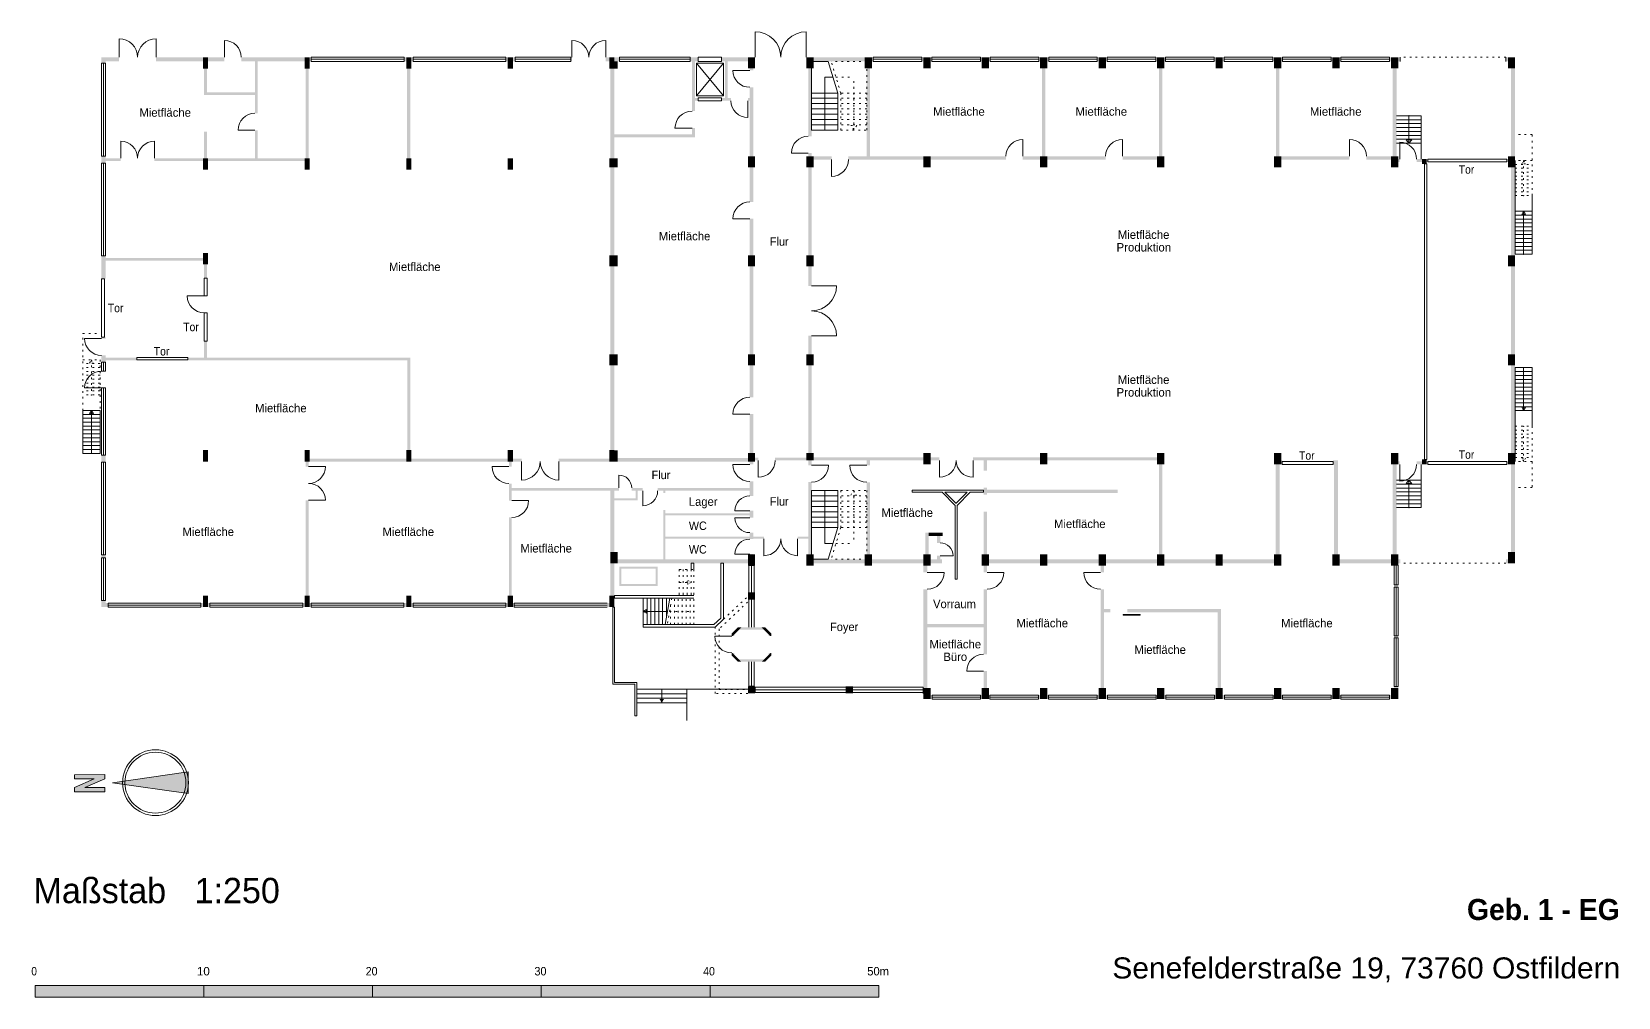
# Model space of a CAD drawing. Header units: inches. Extents: x 5602 to 99611, y 3430 to 60675.
import ezdxf

# ---------------------------------------------------------------- set-up
doc = ezdxf.new("R2010")
doc.units = ezdxf.units.IN
doc.header["$LTSCALE"] = 250
doc.header["$MEASUREMENT"] = 0
for name, pattern in [('Punktlinie', [1.4, 0.4, -1]), ('Standardmuster', [0]), ('Volllinie', [0])]:
    doc.linetypes.add(name, pattern=pattern)
doc.layers.add('Grundebene', color=7, linetype='Continuous')
doc.layers.add('Schriftfeld', color=7, linetype='Continuous')
doc.styles.add('ARIAL', font='arial.ttf', dxfattribs={"height": 0.2})
doc.styles.add('ARIAL-FETT', font='arialbd.ttf', dxfattribs={"height": 0.2})

# ---------------------------------------------------------------- blocks, each defined once
blk = doc.blocks.new('door-73D')
at = {"layer": 'Grundebene', "color": 18, "linetype": 'Standardmuster', "lineweight": 13, "true_color": 0x000000}
blk.add_line((40391, 33626), (40391, 34386), dxfattribs=at)
blk.add_arc((40391, 33626), 760, 0, 90, dxfattribs=at)
blk = doc.blocks.new('door-749')
at = {"layer": 'Grundebene', "color": 18, "linetype": 'Standardmuster', "lineweight": 13, "true_color": 0x000000}
for p, q in [((59382, 35257), (59382, 34257)), ((61382, 35257), (61382, 34257))]:
    blk.add_line(p, q, dxfattribs=at)
for centre, start, end in [((59382, 35257), 270, 0), ((61382, 35257), 180, 270)]:
    blk.add_arc(centre, 1000, start, end, dxfattribs=at)
blk = doc.blocks.new('door-75B')
at = {"layer": 'Grundebene', "color": 18, "linetype": 'Standardmuster', "lineweight": 13, "true_color": 0x000000}
blk.add_line((59438, 29607), (60198, 29607), dxfattribs=at)
blk.add_arc((59438, 29607), 760, 0, 90, dxfattribs=at)
blk = doc.blocks.new('door-76A')
at = {"layer": 'Grundebene', "color": 18, "linetype": 'Standardmuster', "lineweight": 13, "true_color": 0x000000}
blk.add_line((55079, 34970), (54069, 34970), dxfattribs=at)
blk.add_arc((55079, 34970), 1010, 180, 270, dxfattribs=at)
blk = doc.blocks.new('door-77A')
at = {"layer": 'Grundebene', "color": 18, "linetype": 'Standardmuster', "lineweight": 13, "true_color": 0x000000}
blk.add_line((44728, 54959), (43718, 54959), dxfattribs=at)
blk.add_arc((44728, 54959), 1010, 90, 180, dxfattribs=at)

msp = doc.modelspace()

# ---------------------------------------------------------------- hatches: boundary and pattern name
at = {"layer": 'Grundebene', "true_color": 0x000000, "transparency": 33554687}
h = msp.add_hatch(color=18, dxfattribs=at)
h.paths.add_polyline_path([(39892, 58919), (39892, 35193), (40132, 35193), (40132, 59159), (39612, 59159), (39612, 58919)], flags=0)
h.paths.add_polyline_path([(40132, 33626), (39892, 33626), (39892, 26799), (39695, 26799), (39695, 26559), (40132, 26559)], flags=0)
h.paths.add_polyline_path([(34195, 26559), (34195, 26799), (33701, 26799), (33701, 26559)], flags=0)
h.paths.add_polyline_path([(28201, 26559), (28201, 26799), (27654, 26799), (27654, 26559)], flags=0)
h.paths.add_polyline_path([(22154, 26559), (22154, 26799), (21658, 26799), (21658, 26559)], flags=0)
h.paths.add_polyline_path([(16158, 26559), (16158, 26799), (15626, 26799), (15626, 26559)], flags=0)
h.paths.add_polyline_path([(9974, 26799), (9974, 26945), (9734, 26945), (9734, 26559), (10126, 26559), (10126, 26799)], flags=0)
h.paths.add_polyline_path([(9734, 29478), (9974, 29478), (9974, 29657), (9734, 29657)], flags=0)
h.paths.add_polyline_path([(9734, 35157), (9974, 35157), (9974, 35575), (9734, 35575)], flags=0)
h.paths.add_polyline_path([(9734, 41075), (9974, 41075), (9974, 41483), (9734, 41483)], flags=0)
h.paths.add_polyline_path([(9734, 42483), (9974, 42483), (9974, 42564), (9734, 42564)], flags=0)
h.paths.add_polyline_path([(9734, 46026), (9974, 46026), (9974, 47384), (9734, 47384)], flags=0)
h.paths.add_polyline_path([(9734, 52884), (9974, 52884), (9974, 53302), (9734, 53302)], flags=0)
h.paths.add_polyline_path([(9734, 58802), (9974, 58802), (9974, 58919), (10774, 58919), (10774, 59159), (9734, 59159)], flags=0)
h.paths.add_polyline_path([(12974, 59159), (12974, 58919), (17019, 58919), (17019, 59159)], flags=0)
h.paths.add_polyline_path([(18019, 59159), (18019, 58919), (22166, 58919), (22166, 59159)], flags=0)
h.paths.add_polyline_path([(27666, 59159), (27666, 58919), (28202, 58919), (28202, 59159)], flags=0)
h.paths.add_polyline_path([(33702, 59159), (33702, 58919), (34243, 58919), (34243, 59159)], flags=0)
h.paths.add_polyline_path([(37543, 59159), (37543, 58919), (37612, 58919), (37612, 59159)], flags=0)
for points in [[(15753, 59159), (16054, 59159), (16054, 58484), (15753, 58484)], [(15988, 58484), (15988, 56920), (15818, 56920), (15818, 58484)], [(21773, 59159), (22073, 59159), (22073, 58484), (21773, 58484)], [(22008, 58484), (22008, 53178), (21838, 53178), (21838, 58484)], [(27792, 59159), (28093, 59159), (28093, 58484), (27792, 58484)], [(27843, 53178), (27843, 58484), (28043, 58484), (28043, 53178)], [(33812, 59159), (34112, 59159), (34112, 58484), (33812, 58484)], [(39831, 59159), (40132, 59159), (40132, 58484), (39831, 58484)], [(39892, 58919), (40323, 58919), (40323, 58484), (39892, 58484)], [(46677, 56753), (46677, 58919), (46847, 58919), (46847, 56753)], [(48035, 59159), (48466, 59159), (48466, 58496), (48035, 58496)], [(51499, 59159), (51931, 59159), (51931, 58496), (51499, 58496)], [(54964, 59159), (55395, 59159), (55395, 58496), (54964, 58496)], [(55279, 58496), (55079, 58496), (55079, 53291), (55279, 53291)], [(58428, 59159), (58859, 59159), (58859, 58496), (58428, 58496)], [(61892, 59159), (62323, 59159), (62323, 58496), (61892, 58496)], [(65356, 59159), (65787, 59159), (65787, 58496), (65356, 58496)], [(65471, 53291), (65471, 58496), (65671, 58496), (65671, 53291)], [(68820, 59159), (69251, 59159), (69251, 58496), (68820, 58496)], [(72284, 59159), (72715, 59159), (72715, 58496), (72284, 58496)], [(72399, 53291), (72399, 58496), (72599, 58496), (72599, 53291)], [(75748, 59159), (76179, 59159), (76179, 58496), (75748, 58496)], [(79212, 59159), (79643, 59159), (79643, 58496), (79212, 58496)], [(79328, 53291), (79328, 58496), (79528, 58496), (79528, 53291)], [(82676, 59159), (83107, 59159), (83107, 58496), (82676, 58496)], [(86140, 59159), (86571, 59159), (86571, 58496), (86140, 58496)], [(86236, 53291), (86236, 58496), (86476, 58496), (86476, 53291)], [(93068, 59159), (93499, 59159), (93499, 58496), (93068, 58496)], [(93499, 58496), (93499, 29821), (93259, 29821), (93259, 58496)], [(15988, 57090), (18828, 57090), (18828, 56920), (15988, 56920)], [(15988, 54742), (15988, 53178), (15818, 53178), (15818, 54742)], [(44728, 54418), (40132, 54418), (40132, 54588), (44728, 54588)], [(15753, 53178), (16054, 53178), (16054, 52503), (15753, 52503)], [(21773, 53178), (22073, 53178), (22073, 52503), (21773, 52503)], [(27792, 53178), (28093, 53178), (28093, 52503), (27792, 52503)], [(33812, 53178), (34112, 53178), (34112, 52503), (33812, 52503)], [(39831, 53178), (40132, 53178), (40132, 52629), (39831, 52629)], [(39892, 53178), (40323, 53178), (40323, 52629), (39892, 52629)], [(48035, 53291), (48466, 53291), (48466, 52629), (48035, 52629)], [(51499, 53291), (51931, 53291), (51931, 52629), (51499, 52629)], [(58428, 53291), (58859, 53291), (58859, 52629), (58428, 52629)], [(65356, 53291), (65787, 53291), (65787, 52629), (65356, 52629)], [(72284, 53291), (72715, 53291), (72715, 52629), (72284, 52629)], [(79212, 53291), (79643, 53291), (79643, 52629), (79212, 52629)], [(86140, 53291), (86571, 53291), (86571, 52629), (86140, 52629)], [(87978, 52837), (88264, 52837), (88264, 53124), (87978, 53124)], [(93068, 53291), (93499, 53291), (93499, 52629), (93068, 52629)], [(15903, 47098), (9974, 47098), (9974, 47268), (15903, 47268)], [(15753, 47561), (16054, 47561), (16054, 46886), (15753, 46886)], [(39831, 47424), (40132, 47424), (40132, 46761), (39831, 46761)], [(39892, 47424), (40323, 47424), (40323, 46761), (39892, 46761)], [(48035, 47424), (48466, 47424), (48466, 46761), (48035, 46761)], [(51499, 47424), (51931, 47424), (51931, 46761), (51499, 46761)], [(93068, 47424), (93499, 47424), (93499, 46761), (93068, 46761)], [(39831, 41556), (40132, 41556), (40132, 40894), (39831, 40894)], [(39892, 41556), (40323, 41556), (40323, 40894), (39892, 40894)], [(48035, 41556), (48466, 41556), (48466, 40894), (48035, 40894)], [(51499, 41556), (51931, 41556), (51931, 40894), (51499, 40894)], [(93068, 41556), (93499, 41556), (93499, 40894), (93068, 40894)], [(28028, 41358), (28028, 35868), (27858, 35868), (27858, 41358)], [(15753, 35868), (16054, 35868), (16054, 35193), (15753, 35193)], [(21773, 35868), (22073, 35868), (22073, 35193), (21773, 35193)], [(27792, 35868), (28093, 35868), (28093, 35193), (27792, 35193)], [(33812, 35868), (34112, 35868), (34112, 35193), (33812, 35193)], [(39831, 35868), (40132, 35868), (40132, 35193), (39831, 35193)], [(39892, 35855), (40323, 35855), (40323, 35193), (39892, 35193)], [(40323, 35393), (48035, 35393), (48035, 35193), (40323, 35193)], [(48035, 35689), (48466, 35689), (48466, 35193), (48035, 35193)], [(51499, 35689), (51931, 35689), (51931, 35257), (51499, 35257)], [(58428, 35689), (58859, 35689), (58859, 35026), (58428, 35026)], [(65356, 35689), (65787, 35689), (65787, 35026), (65356, 35026)], [(72284, 35689), (72715, 35689), (72715, 35026), (72284, 35026)], [(72399, 29692), (72399, 35026), (72599, 35026), (72599, 29692)], [(79212, 35689), (79643, 35689), (79643, 35026), (79212, 35026)], [(79308, 29692), (79308, 35026), (79548, 35026), (79548, 29692)], [(82772, 29692), (82772, 35026), (83012, 35026), (83012, 29692)], [(86140, 35689), (86571, 35689), (86571, 35026), (86140, 35026)], [(86236, 29692), (86236, 35026), (86476, 35026), (86476, 29692)], [(87978, 35314), (88264, 35314), (88264, 35026), (87978, 35026)], [(93068, 35689), (93499, 35689), (93499, 35026), (93068, 35026)], [(34047, 33626), (39892, 33626), (39892, 33456), (34047, 33456)], [(40132, 33018), (41391, 33018), (41391, 33456), (41511, 33456), (41511, 32898), (40132, 32898)], [(69948, 33330), (62107, 33330), (62107, 33530), (69948, 33530)], [(43147, 32125), (48151, 32125), (48151, 32005), (43147, 32005)], [(58543, 29692), (58543, 30972), (58743, 30972), (58743, 29692)], [(59570, 30772), (58743, 30772), (58743, 30972), (59570, 30972)], [(39892, 29821), (40323, 29821), (40323, 29159), (39892, 29159)], [(48035, 29159), (40323, 29159), (40323, 29399), (48035, 29399)], [(48035, 29692), (48466, 29692), (48466, 29029), (48035, 29029)], [(51499, 29692), (51931, 29692), (51931, 29029), (51499, 29029)], [(54964, 29692), (55395, 29692), (55395, 29029), (54964, 29029)], [(58428, 29692), (58859, 29692), (58859, 29029), (58428, 29029)], [(61892, 29692), (62323, 29692), (62323, 29029), (61892, 29029)], [(65356, 29692), (65787, 29692), (65787, 29029), (65356, 29029)], [(68820, 29692), (69251, 29692), (69251, 29029), (68820, 29029)], [(72284, 29692), (72715, 29692), (72715, 29029), (72284, 29029)], [(75748, 29692), (76179, 29692), (76179, 29029), (75748, 29029)], [(79212, 29692), (79643, 29692), (79643, 29029), (79212, 29029)], [(82676, 29692), (83107, 29692), (83107, 29029), (82676, 29029)], [(83107, 29399), (86140, 29399), (86140, 29159), (83107, 29159)], [(86140, 29692), (86571, 29692), (86571, 29029), (86140, 29029)], [(93068, 29821), (93499, 29821), (93499, 29159), (93068, 29159)], [(48035, 27430), (48466, 27430), (48466, 26999), (48035, 26999)], [(15753, 27234), (16054, 27234), (16054, 26559), (15753, 26559)], [(21773, 27234), (22073, 27234), (22073, 26559), (21773, 26559)], [(27792, 27234), (28093, 27234), (28093, 26559), (27792, 26559)], [(33812, 27234), (34112, 27234), (34112, 26559), (33812, 26559)], [(39831, 27234), (40132, 27234), (40132, 26559), (39831, 26559)], [(75864, 21773), (75864, 26443), (76064, 26443), (76064, 21773)], [(62007, 25366), (58668, 25366), (58668, 25566), (62007, 25566)], [(47079, 25000), (47079, 24848), (47135, 24848), (47655, 25368), (47446, 25368)], [(47446, 25368), (49055, 25368), (49055, 25221), (47446, 25221)], [(49367, 24848), (49423, 24848), (49423, 25000), (49055, 25368), (48847, 25368)], [(47126, 23848), (47079, 23848), (47079, 23687), (47446, 23319), (47655, 23319)], [(49423, 23687), (49423, 23848), (49375, 23848), (48847, 23319), (49055, 23319)], [(47446, 23467), (49055, 23467), (49055, 23319), (47446, 23319)], [(48035, 21873), (48466, 21873), (48466, 21442), (48035, 21442)], [(53831, 21873), (54262, 21873), (54262, 21442), (53831, 21442)], [(58428, 21773), (58859, 21773), (58859, 21111), (58428, 21111)], [(61892, 21773), (62323, 21773), (62323, 21111), (61892, 21111)], [(65356, 21773), (65787, 21773), (65787, 21111), (65356, 21111)], [(68820, 21773), (69251, 21773), (69251, 21111), (68820, 21111)], [(72284, 21773), (72715, 21773), (72715, 21111), (72284, 21111)], [(75748, 21773), (76179, 21773), (76179, 21111), (75748, 21111)], [(79212, 21773), (79643, 21773), (79643, 21111), (79212, 21111)], [(82676, 21773), (83107, 21773), (83107, 21111), (82676, 21111)], [(86140, 21773), (86571, 21773), (86571, 21111), (86140, 21111)], [(42934, 20882), (43070, 21118), (42798, 21118)]]:
    msp.add_hatch(color=18, dxfattribs=at).paths.add_polyline_path(points, flags=0)
h = msp.add_hatch(color=18, dxfattribs=at)
h.paths.add_polyline_path([(18828, 55838), (18998, 55838), (18998, 58919), (18828, 58919)], flags=0)
h.paths.add_polyline_path([(18828, 54838), (18828, 53178), (18998, 53178), (18998, 54838)], flags=0)
h = msp.add_hatch(color=18, dxfattribs=at)
h.paths.add_polyline_path([(93499, 59159), (92953, 59159), (92953, 58919), (93499, 58919)], flags=0)
h.paths.add_polyline_path([(86689, 59159), (86058, 59159), (86058, 58919), (86689, 58919)], flags=0)
h.paths.add_polyline_path([(83178, 59159), (82593, 59159), (82593, 58919), (83178, 58919)], flags=0)
h.paths.add_polyline_path([(79713, 59159), (79138, 59159), (79138, 58919), (79713, 58919)], flags=0)
h.paths.add_polyline_path([(76258, 59159), (75668, 59159), (75668, 58919), (76258, 58919)], flags=0)
h.paths.add_polyline_path([(72788, 59159), (72208, 59159), (72208, 58919), (72788, 58919)], flags=0)
h.paths.add_polyline_path([(69328, 59159), (68743, 59159), (68743, 58919), (69328, 58919)], flags=0)
h.paths.add_polyline_path([(65863, 59159), (65280, 59159), (65280, 58919), (65863, 58919)], flags=0)
h.paths.add_polyline_path([(62400, 59159), (61825, 59159), (61825, 58919), (62400, 58919)], flags=0)
h.paths.add_polyline_path([(58945, 59159), (58348, 59159), (58348, 58919), (58945, 58919)], flags=0)
h.paths.add_polyline_path([(55468, 59159), (51499, 59159), (51499, 58919), (55468, 58919)], flags=0)
h.paths.add_polyline_path([(48466, 59159), (46475, 59159), (46475, 58919), (48466, 58919)], flags=0)
h.paths.add_polyline_path([(44608, 58919), (45095, 58919), (45095, 59159), (44608, 59159)], flags=0)
h.paths.add_polyline_path([(40438, 58919), (40438, 59159), (40132, 59159), (40132, 58919)], flags=0)
h = msp.add_hatch(color=18, dxfattribs=at)
h.paths.add_polyline_path([(44728, 56583), (45085, 56583), (45085, 56753), (44898, 56753), (44898, 58919), (44728, 58919)], flags=0)
h.paths.add_polyline_path([(47036, 56583), (47036, 56753), (46465, 56753), (46465, 56583)], flags=0)
h.paths.add_polyline_path([(48151, 56583), (48151, 56753), (48036, 56753), (48036, 56583)], flags=0)
h = msp.add_hatch(color=18, dxfattribs=at)
h.paths.add_polyline_path([(48351, 58496), (48151, 58496), (48151, 58378), (48351, 58378)], flags=0)
h.paths.add_polyline_path([(48351, 50584), (48351, 57378), (48151, 57378), (48151, 50584)], flags=0)
h.paths.add_polyline_path([(48351, 39003), (48351, 49584), (48151, 49584), (48151, 39003)], flags=0)
h.paths.add_polyline_path([(48351, 35018), (48351, 38003), (48151, 38003), (48151, 35018)], flags=0)
h.paths.add_polyline_path([(48351, 33159), (48351, 34018), (48151, 34018), (48151, 33159)], flags=0)
h.paths.add_polyline_path([(48151, 32274), (48151, 31862), (48351, 31862), (48351, 32274)], flags=0)
h.paths.add_polyline_path([(48351, 30595), (48351, 30977), (48151, 30977), (48151, 30595)], flags=0)
h.paths.add_polyline_path([(48351, 29692), (48351, 29710), (48151, 29710), (48151, 29692)], flags=0)
h = msp.add_hatch(color=18, dxfattribs=at)
h.paths.add_polyline_path([(51615, 58496), (51615, 54481), (51815, 54481), (51815, 58496)], flags=0)
h.paths.add_polyline_path([(51615, 53481), (51615, 45605), (51815, 45605), (51815, 53481)], flags=0)
h.paths.add_polyline_path([(51615, 42649), (51615, 34970), (51815, 34970), (51815, 42649)], flags=0)
h.paths.add_polyline_path([(51815, 33970), (51615, 33970), (51615, 29692), (51815, 29692)], flags=0)
h = msp.add_hatch(color=18, dxfattribs=at)
h.paths.add_polyline_path([(44728, 56583), (44728, 55969), (44898, 55969), (44898, 56583)], flags=0)
h.paths.add_polyline_path([(44728, 54418), (44898, 54418), (44898, 54959), (44728, 54959)], flags=0)
h = msp.add_hatch(color=18, dxfattribs=at)
h.paths.add_polyline_path([(12874, 53178), (12874, 53008), (21773, 53008), (21773, 53178)], flags=0)
h.paths.add_polyline_path([(10874, 53178), (9974, 53178), (9974, 53008), (10874, 53008)], flags=0)
h = msp.add_hatch(color=18, dxfattribs=at)
h.paths.add_polyline_path([(65356, 53291), (64328, 53291), (64328, 53091), (65356, 53091)], flags=0)
h.paths.add_polyline_path([(63328, 53291), (53994, 53291), (53994, 53091), (63328, 53091)], flags=0)
h.paths.add_polyline_path([(51931, 53291), (51931, 53091), (52994, 53091), (52994, 53291)], flags=0)
h = msp.add_hatch(color=18, dxfattribs=at)
h.paths.add_polyline_path([(65787, 53091), (69235, 53091), (69235, 53291), (65787, 53291)], flags=0)
h.paths.add_polyline_path([(72284, 53091), (72284, 53291), (70235, 53291), (70235, 53091)], flags=0)
h = msp.add_hatch(color=18, dxfattribs=at)
h.paths.add_polyline_path([(79643, 53091), (83685, 53091), (83685, 53291), (79643, 53291)], flags=0)
h.paths.add_polyline_path([(86140, 53091), (86140, 53291), (84685, 53291), (84685, 53091)], flags=0)
h = msp.add_hatch(color=18, dxfattribs=at)
h.paths.add_polyline_path([(93068, 52954), (93068, 53124), (93000, 53124), (93000, 52954)], flags=0)
h.paths.add_polyline_path([(88331, 52954), (88331, 53124), (87659, 53124), (87659, 52954)], flags=0)
h.paths.add_polyline_path([(86571, 52954), (86659, 52954), (86659, 53124), (86571, 53124)], flags=0)
h = msp.add_hatch(color=18, dxfattribs=at)
h.paths.add_polyline_path([(15818, 47268), (15818, 46065), (15988, 46065), (15988, 47268)], flags=0)
h.paths.add_polyline_path([(15988, 42330), (15818, 42330), (15818, 41188), (15988, 41188)], flags=0)
h = msp.add_hatch(color=18, dxfattribs=at)
h.paths.add_polyline_path([(14846, 41358), (14846, 41188), (27943, 41188), (27943, 41358)], flags=0)
h.paths.add_polyline_path([(11836, 41358), (9974, 41358), (9974, 41188), (11836, 41188)], flags=0)
h = msp.add_hatch(color=18, dxfattribs=at)
h.paths.add_polyline_path([(34632, 35193), (34632, 35363), (21773, 35363), (21773, 35193)], flags=0)
h.paths.add_polyline_path([(36832, 35193), (39831, 35193), (39831, 35363), (36832, 35363)], flags=0)
h = msp.add_hatch(color=18, dxfattribs=at)
h.paths.add_polyline_path([(22008, 32896), (21838, 32896), (21838, 27234), (22008, 27234)], flags=0)
h.paths.add_polyline_path([(22008, 34896), (22008, 35193), (21838, 35193), (21838, 34896)], flags=0)
h = msp.add_hatch(color=18, dxfattribs=at)
h.paths.add_polyline_path([(34047, 31880), (33877, 31880), (33877, 27234), (34047, 27234)], flags=0)
h.paths.add_polyline_path([(33877, 33889), (33877, 32880), (34047, 32880), (34047, 33889)], flags=0)
h.paths.add_polyline_path([(33877, 35193), (33877, 34889), (34047, 34889), (34047, 35193)], flags=0)
h = msp.add_hatch(color=18, dxfattribs=at)
h.paths.add_polyline_path([(49651, 35427), (49651, 35257), (51499, 35257), (51499, 35427)], flags=0)
h.paths.add_polyline_path([(48651, 35427), (48351, 35427), (48351, 35257), (48651, 35257)], flags=0)
h = msp.add_hatch(color=18, dxfattribs=at)
h.paths.add_polyline_path([(61382, 35442), (61382, 35257), (72284, 35257), (72284, 35442)], flags=0)
h.paths.add_polyline_path([(59382, 35442), (51815, 35442), (51815, 35257), (59382, 35257)], flags=0)
h = msp.add_hatch(color=18, dxfattribs=at)
h.paths.add_polyline_path([(55279, 33960), (55079, 33960), (55079, 29692), (55279, 29692)], flags=0)
h.paths.add_polyline_path([(55279, 34970), (55279, 35257), (55079, 35257), (55079, 34970)], flags=0)
h = msp.add_hatch(color=18, dxfattribs=at)
h.paths.add_polyline_path([(62007, 35257), (62007, 34644), (62207, 34644), (62207, 35257)], flags=0)
h.paths.add_polyline_path([(62007, 33225), (62207, 33225), (62207, 33634), (62007, 33634)], flags=0)
h.paths.add_polyline_path([(62207, 32215), (62007, 32215), (62007, 29692), (62207, 29692)], flags=0)
h = msp.add_hatch(color=18, dxfattribs=at)
h.paths.add_polyline_path([(83012, 35266), (82708, 35266), (82708, 35026), (83012, 35026)], flags=0)
h.paths.add_polyline_path([(79643, 35266), (79643, 35026), (79698, 35026), (79698, 35266)], flags=0)
h = msp.add_hatch(color=18, dxfattribs=at)
h.paths.add_polyline_path([(93068, 35196), (93000, 35196), (93000, 35026), (93068, 35026)], flags=0)
h.paths.add_polyline_path([(88331, 35196), (87659, 35196), (87659, 35026), (88331, 35026)], flags=0)
h.paths.add_polyline_path([(86571, 35196), (86571, 35026), (86659, 35026), (86659, 35196)], flags=0)
h = msp.add_hatch(color=18, dxfattribs=at)
h.paths.add_polyline_path([(48151, 33626), (42691, 33626), (42691, 33456), (48151, 33456)], flags=0)
h.paths.add_polyline_path([(41806, 33456), (41806, 33626), (41151, 33626), (41151, 33456)], flags=0)
h.paths.add_polyline_path([(40391, 33456), (40391, 33626), (40132, 33626), (40132, 33456)], flags=0)
h = msp.add_hatch(color=18, dxfattribs=at)
h.paths.add_polyline_path([(43147, 29399), (43147, 32310), (43027, 32310), (43027, 29399)], flags=0)
h.paths.add_polyline_path([(43147, 33456), (43027, 33456), (43027, 33320), (43147, 33320)], flags=0)
h = msp.add_hatch(color=18, dxfattribs=at)
h.paths.add_polyline_path([(48983, 30612), (48983, 30732), (43147, 30732), (43147, 30612)], flags=0)
h.paths.add_polyline_path([(50983, 30612), (51615, 30612), (51615, 30732), (50983, 30732)], flags=0)
h = msp.add_hatch(color=18, dxfattribs=at)
h.paths.add_polyline_path([(59238, 30972), (59238, 30367), (59438, 30367), (59438, 30972)], flags=0)
h.paths.add_polyline_path([(59238, 29399), (59438, 29399), (59438, 29607), (59238, 29607)], flags=0)
h = msp.add_hatch(color=18, dxfattribs=at)
h.paths.add_polyline_path([(62107, 29399), (62107, 29159), (79212, 29159), (79212, 29399)], flags=0)
h.paths.add_polyline_path([(59542, 29399), (51931, 29399), (51931, 29159), (59542, 29159)], flags=0)
h = msp.add_hatch(color=18, dxfattribs=at)
h.paths.add_polyline_path([(58668, 27623), (58428, 27623), (58428, 21773), (58668, 21773)], flags=0)
h.paths.add_polyline_path([(58668, 28623), (58668, 29159), (58428, 29159), (58428, 28623)], flags=0)
h = msp.add_hatch(color=18, dxfattribs=at)
h.paths.add_polyline_path([(62007, 29399), (62007, 28623), (62207, 28623), (62207, 29399)], flags=0)
h.paths.add_polyline_path([(62007, 27623), (62007, 23770), (62207, 23770), (62207, 27623)], flags=0)
h.paths.add_polyline_path([(62007, 21773), (62207, 21773), (62207, 22770), (62007, 22770)], flags=0)
h = msp.add_hatch(color=18, dxfattribs=at)
h.paths.add_polyline_path([(69135, 27623), (68935, 27623), (68935, 21773), (69135, 21773)], flags=0)
h.paths.add_polyline_path([(69135, 28623), (69135, 29159), (68935, 29159), (68935, 28623)], flags=0)
h = msp.add_hatch(color=18, dxfattribs=at)
h.paths.add_polyline_path([(86331, 29159), (86331, 29050), (86571, 29050), (86571, 29159)], flags=0)
h.paths.add_polyline_path([(86331, 27874), (86331, 27742), (86571, 27742), (86571, 27874)], flags=0)
h.paths.add_polyline_path([(86331, 24862), (86331, 24731), (86571, 24731), (86571, 24862)], flags=0)
h.paths.add_polyline_path([(86331, 21773), (86571, 21773), (86571, 21851), (86331, 21851)], flags=0)
h = msp.add_hatch(color=18, dxfattribs=at)
h.paths.add_polyline_path([(86571, 29159), (86689, 29159), (86689, 29399), (86571, 29399)], flags=0)
h.paths.add_polyline_path([(93068, 29159), (93068, 29399), (92953, 29399), (92953, 29159)], flags=0)
h = msp.add_hatch(color=18, dxfattribs=at)
h.paths.add_polyline_path([(40428, 28963), (42688, 28963), (42688, 27809), (40428, 27809)], flags=0)
h.paths.add_polyline_path([(40548, 28843), (40548, 27929), (42568, 27929), (42568, 28843)], flags=0)
h = msp.add_hatch(color=18, dxfattribs=at)
h.paths.add_polyline_path([(70529, 26443), (70529, 26243), (75864, 26243), (75864, 26443)], flags=0)
h.paths.add_polyline_path([(69519, 26443), (69135, 26443), (69135, 26243), (69519, 26243)], flags=0)
h = msp.add_hatch(color=18, dxfattribs=at)
h.paths.add_polyline_path([(47226, 23848), (47079, 23848), (47079, 23687), (47226, 23687)], flags=0)
h.paths.add_polyline_path([(47226, 24848), (47226, 25000), (47079, 25000), (47079, 24848)], flags=0)
h = msp.add_hatch(color=18, dxfattribs=at)
h.paths.add_polyline_path([(49423, 23848), (49276, 23848), (49276, 23687), (49423, 23687)], flags=0)
h.paths.add_polyline_path([(49423, 24848), (49423, 25000), (49276, 25000), (49276, 24848)], flags=0)
h = msp.add_hatch(color=18, dxfattribs=at)
h.paths.add_polyline_path([(58859, 21111), (58949, 21111), (58949, 21351), (58859, 21351)], flags=0)
h.paths.add_polyline_path([(61829, 21111), (62382, 21111), (62382, 21351), (61829, 21351)], flags=0)
h.paths.add_polyline_path([(65262, 21111), (65859, 21111), (65859, 21351), (65262, 21351)], flags=0)
h.paths.add_polyline_path([(68739, 21111), (69341, 21111), (69341, 21351), (68739, 21351)], flags=0)
h.paths.add_polyline_path([(72221, 21111), (72806, 21111), (72806, 21351), (72221, 21351)], flags=0)
h.paths.add_polyline_path([(75686, 21111), (76277, 21111), (76277, 21351), (75686, 21351)], flags=0)
h.paths.add_polyline_path([(79157, 21111), (79710, 21111), (79710, 21351), (79157, 21351)], flags=0)
h.paths.add_polyline_path([(82590, 21111), (83179, 21111), (83179, 21351), (82590, 21351)], flags=0)
h.paths.add_polyline_path([(86140, 21111), (86140, 21351), (86059, 21351), (86059, 21111)], flags=0)
at = {"layer": 'Schriftfeld', "true_color": 0x000000, "transparency": 33554687}
for points in [[(8137, 16628), (9930, 16635), (9931, 16384), (8742, 15862), (9933, 15866), (9934, 15610), (8141, 15603), (8140, 15865), (9306, 16376), (8138, 16372)], [(10385, 16153), (14865, 15513), (14865, 16793)], [(15796, 3430), (15796, 4136), (5796, 4136), (5796, 3430)], [(35796, 3430), (35796, 4136), (25796, 4136), (25796, 3430)], [(55796, 3430), (55796, 4136), (45796, 4136), (45796, 3430)]]:
    msp.add_hatch(color=18, dxfattribs=at).paths.add_polyline_path(points, flags=0)
at = {"layer": 'Schriftfeld', "true_color": 0xffffff, "transparency": 33554687}
for points in [[(25796, 3430), (25796, 4136), (15796, 4136), (15796, 3430)], [(45796, 3430), (45796, 4136), (35796, 4136), (35796, 3430)]]:
    msp.add_hatch(color=7, dxfattribs=at).paths.add_polyline_path(points, flags=0)

# ---------------------------------------------------------------- linework, layer by layer
at = {"layer": 'Grundebene', "color": 18, "linetype": 'Volllinie', "lineweight": 13, "true_color": 0x000000}
for p, q in [((10774, 59159), (10774, 60259)), ((12974, 59159), (12974, 60259)), ((48466, 59159), (48466, 60675)), ((51499, 59159), (51499, 60675)), ((17019, 59159), (17019, 60159)), ((37612, 59159), (37612, 60159)), ((39612, 59159), (39612, 60159)), ((9974, 58802), (9734, 58802)), ((9734, 58802), (9734, 53302)), ((9854, 58802), (9854, 53302)), ((9974, 58802), (9974, 53302)), ((22166, 58919), (22166, 59159)), ((22166, 59159), (27666, 59159)), ((22166, 59039), (27666, 59039)), ((22166, 58919), (27666, 58919)), ((27666, 59159), (27666, 58919)), ((28202, 58919), (28202, 59159)), ((28202, 59159), (33702, 59159)), ((28202, 59039), (33702, 59039)), ((28202, 58919), (33702, 58919)), ((33702, 59159), (33702, 58919)), ((34243, 58919), (34243, 59159)), ((34243, 59159), (37543, 59159)), ((34243, 59039), (37543, 59039)), ((34243, 58919), (37543, 58919)), ((37543, 59159), (37543, 58919)), ((40438, 58919), (40438, 59159)), ((40438, 59159), (44608, 59159)), ((40438, 59039), (44608, 59039)), ((40438, 58919), (44608, 58919)), ((44608, 59159), (44608, 58919)), ((44991, 58811), (46584, 58811)), ((44991, 56871), (44991, 58811)), ((44991, 56871), (46584, 58811)), ((44991, 58811), (46584, 56871)), ((45095, 59159), (46475, 59159)), ((45095, 58919), (45095, 59159)), ((46475, 58919), (45095, 58919)), ((46475, 59159), (46475, 58919)), ((46584, 58811), (46584, 56871)), ((48151, 58378), (47151, 58378)), ((51815, 58919), (51815, 54848)), ((52790, 58919), (51815, 58919)), ((52790, 58919), (53359, 57040)), ((55468, 59159), (55468, 58919)), ((58348, 59159), (55468, 59159)), ((58348, 59039), (55468, 59039)), ((58348, 58919), (55468, 58919)), ((58348, 58919), (58348, 59159)), ((58945, 59159), (58945, 58919)), ((61825, 59159), (58945, 59159)), ((61825, 59039), (58945, 59039)), ((61825, 58919), (58945, 58919)), ((61825, 58919), (61825, 59159)), ((62400, 59159), (62400, 58919)), ((65280, 59159), (62400, 59159)), ((65280, 59039), (62400, 59039)), ((65280, 58919), (62400, 58919)), ((65280, 58919), (65280, 59159)), ((65863, 59159), (65863, 58919)), ((68743, 59159), (65863, 59159)), ((68743, 59039), (65863, 59039)), ((68743, 58919), (65863, 58919)), ((68743, 58919), (68743, 59159)), ((69328, 59159), (69328, 58919)), ((72208, 59159), (69328, 59159)), ((72208, 59039), (69328, 59039)), ((72208, 58919), (69328, 58919)), ((72208, 58919), (72208, 59159)), ((72788, 59159), (72788, 58919)), ((75668, 59159), (72788, 59159)), ((75668, 59039), (72788, 59039)), ((75668, 58919), (72788, 58919)), ((75668, 58919), (75668, 59159)), ((76258, 59159), (76258, 58919)), ((79138, 59159), (76258, 59159)), ((79138, 59039), (76258, 59039)), ((79138, 58919), (76258, 58919)), ((79138, 58919), (79138, 59159)), ((79713, 59159), (79713, 58919)), ((82593, 59159), (79713, 59159)), ((82593, 59039), (79713, 59039)), ((82593, 58919), (79713, 58919)), ((82593, 58919), (82593, 59159)), ((83178, 59159), (83178, 58919)), ((86058, 59159), (83178, 59159)), ((86058, 59039), (83178, 59039)), ((86058, 58919), (83178, 58919)), ((86058, 58919), (86058, 59159)), ((86689, 59159), (86689, 58919)), ((92953, 58919), (92953, 59159)), ((52587, 54848), (52587, 57979)), ((52587, 57979), (53075, 57979)), ((46584, 56871), (44991, 56871)), ((46465, 56753), (45085, 56753)), ((45085, 56753), (45085, 56583)), ((45085, 56583), (46465, 56583)), ((46465, 56583), (46465, 56753)), ((48036, 56583), (48036, 55583)), ((53359, 57040), (51815, 57040)), ((53359, 56727), (51815, 56727)), ((53359, 56414), (51815, 56414)), ((53359, 54848), (53359, 57040)), ((53359, 56100), (51815, 56100)), ((53359, 55787), (51815, 55787)), ((53359, 55474), (51815, 55474)), ((86476, 55690), (87934, 55690)), ((87205, 54069), (87205, 55690)), ((87934, 53124), (87934, 55690)), ((18828, 54838), (17828, 54838)), ((53359, 55161), (51815, 55161)), ((51815, 54848), (53359, 54848)), ((86476, 55458), (87934, 55458)), ((86476, 55227), (87934, 55227)), ((86476, 54995), (87934, 54995)), ((86476, 54764), (87934, 54764)), ((86476, 54532), (87934, 54532)), ((10874, 53178), (10874, 54178)), ((12874, 53178), (12874, 54178)), ((64328, 53291), (64328, 54291)), ((70235, 53291), (70235, 54291)), ((83685, 53291), (83685, 54291)), ((86476, 54301), (87934, 54301)), ((87934, 54069), (86476, 54069)), ((86659, 53124), (86659, 54124)), ((87038, 54269), (87372, 54269)), ((87205, 54069), (87038, 54269)), ((87372, 54269), (87205, 54069)), ((9734, 53302), (9974, 53302)), ((9974, 52884), (9734, 52884)), ((9734, 52884), (9734, 47384)), ((9854, 52884), (9854, 47384)), ((9974, 52884), (9974, 47384)), ((51615, 53481), (50615, 53481)), ((52994, 53091), (52994, 52091)), ((88121, 35314), (88121, 52837)), ((88121, 52837), (88264, 52837)), ((88264, 52837), (88264, 35314)), ((88331, 53124), (88331, 52954)), ((88331, 53124), (93000, 53124)), ((93000, 52954), (88331, 52954)), ((93000, 52954), (93000, 53124)), ((93499, 53043), (93499, 47486)), ((94509, 47486), (94509, 50959)), ((94509, 50033), (93499, 50033)), ((93889, 49833), (94004, 50033)), ((94120, 49833), (93889, 49833)), ((94004, 50033), (94004, 47486)), ((94004, 50033), (94120, 49833)), ((48151, 49584), (47151, 49584)), ((93499, 49802), (94509, 49802)), ((93499, 49570), (94509, 49570)), ((93499, 49339), (94509, 49339)), ((93499, 49107), (94509, 49107)), ((93499, 48876), (94509, 48876)), ((93499, 48644), (94509, 48644)), ((93499, 48413), (94509, 48413)), ((93499, 48181), (94509, 48181)), ((93499, 47949), (94509, 47949)), ((9734, 47384), (9974, 47384)), ((93499, 47718), (94509, 47718)), ((93499, 47486), (94509, 47486)), ((15818, 46065), (15988, 46065)), ((15818, 46065), (15818, 45009)), ((15988, 46065), (15988, 45009)), ((9734, 46026), (9905, 46026)), ((9734, 46026), (9734, 42564)), ((9905, 42564), (9905, 46026)), ((51815, 45605), (53293, 45605)), ((15818, 45009), (14818, 45009)), ((15818, 45009), (15988, 45009)), ((15818, 44009), (15818, 42330)), ((15988, 44009), (15818, 44009)), ((15988, 44009), (15988, 42330)), ((9734, 42483), (8734, 42483)), ((9905, 42564), (9734, 42564)), ((15988, 42330), (15818, 42330)), ((51815, 42649), (53293, 42649)), ((9734, 41075), (9974, 41075)), ((9734, 41075), (9734, 40555)), ((9974, 40555), (9734, 40555)), ((9854, 41075), (9854, 40555)), ((9974, 41075), (9974, 40555)), ((11836, 41219), (11836, 41358)), ((14846, 41358), (11836, 41358)), ((11836, 41219), (14846, 41219)), ((14846, 41358), (14846, 41219)), ((93499, 35202), (93499, 40759)), ((93499, 40759), (94509, 40759)), ((93499, 40528), (94509, 40528)), ((94004, 38212), (94004, 40759)), ((94509, 40759), (94509, 37286)), ((9734, 39555), (8734, 39555)), ((9734, 39555), (9734, 35575)), ((9974, 39555), (9734, 39555)), ((9854, 39555), (9854, 35575)), ((9974, 39555), (9974, 35575)), ((93499, 40296), (94509, 40296)), ((93499, 40065), (94509, 40065)), ((93499, 39833), (94509, 39833)), ((93499, 39602), (94509, 39602)), ((93499, 39370), (94509, 39370)), ((93499, 39139), (94509, 39139)), ((93499, 38907), (94509, 38907)), ((93499, 38676), (94509, 38676)), ((8637, 35674), (8637, 38221)), ((8637, 38221), (9647, 38221)), ((9647, 37990), (8637, 37990)), ((9647, 37758), (8637, 37758)), ((9026, 38021), (9142, 38221)), ((9257, 38021), (9026, 38021)), ((9142, 38221), (9142, 35674)), ((9142, 38221), (9257, 38021)), ((9647, 38221), (9647, 35674)), ((48151, 38003), (47151, 38003)), ((93499, 38444), (94509, 38444)), ((94509, 38212), (93499, 38212)), ((93889, 38412), (94120, 38412)), ((94004, 38212), (93889, 38412)), ((94120, 38412), (94004, 38212)), ((9647, 37527), (8637, 37527)), ((9647, 37295), (8637, 37295)), ((9647, 37063), (8637, 37063)), ((9647, 36832), (8637, 36832)), ((9647, 36600), (8637, 36600)), ((9647, 36369), (8637, 36369)), ((9647, 36137), (8637, 36137)), ((9647, 35906), (8637, 35906)), ((9647, 35674), (8637, 35674)), ((9974, 35575), (9734, 35575)), ((9734, 35157), (9974, 35157)), ((9734, 35157), (9734, 29657)), ((9854, 35157), (9854, 29657)), ((9974, 35157), (9974, 29657)), ((22008, 34896), (23008, 34896)), ((33877, 34889), (32877, 34889)), ((34632, 35193), (34632, 34093)), ((36832, 35193), (36832, 34093)), ((48151, 35018), (47151, 35018)), ((48651, 35257), (48651, 34257)), ((51815, 34970), (52815, 34970)), ((79698, 35026), (79698, 35187)), ((82708, 35187), (79698, 35187)), ((79698, 35026), (82708, 35026)), ((82708, 35187), (82708, 35026)), ((86659, 35026), (86659, 34026)), ((87934, 35026), (87934, 32461)), ((88264, 35314), (88121, 35314)), ((88331, 35026), (88331, 35196)), ((93000, 35196), (88331, 35196)), ((88331, 35026), (93000, 35026)), ((93000, 35196), (93000, 35026)), ((87934, 34081), (86476, 34081)), ((86476, 33850), (87934, 33850)), ((87038, 33881), (87205, 34081)), ((87372, 33881), (87038, 33881)), ((87205, 34081), (87205, 32461)), ((87205, 34081), (87372, 33881)), ((41806, 33456), (41806, 32571)), ((51815, 29399), (51815, 33470)), ((51815, 33470), (53359, 33470)), ((53359, 33156), (51815, 33156)), ((52587, 33470), (52587, 30338)), ((53359, 33470), (53359, 31278)), ((86476, 33618), (87934, 33618)), ((86476, 33387), (87934, 33387)), ((86476, 33155), (87934, 33155)), ((86476, 32924), (87934, 32924)), ((22008, 32896), (23008, 32896)), ((34047, 32880), (35047, 32880)), ((48151, 32274), (47266, 32274)), ((53359, 32843), (51815, 32843)), ((53359, 32530), (51815, 32530)), ((53359, 32217), (51815, 32217)), ((86476, 32692), (87934, 32692)), ((86476, 32461), (87934, 32461)), ((48151, 31862), (47266, 31862)), ((53359, 31904), (51815, 31904)), ((53359, 31591), (51815, 31591)), ((53359, 31278), (51815, 31278)), ((52790, 29399), (53359, 31278)), ((48983, 30612), (48983, 29612)), ((50983, 30612), (50983, 29612)), ((52587, 30338), (53075, 30338)), ((9974, 29657), (9734, 29657)), ((9734, 29478), (9974, 29478)), ((9734, 29478), (9734, 26945)), ((9854, 29478), (9854, 26945)), ((9974, 29478), (9974, 26945)), ((44669, 28799), (44669, 29159)), ((44669, 29159), (44839, 29159)), ((44839, 29159), (44839, 28799)), ((46425, 25916), (46425, 29159)), ((46425, 29159), (46595, 29159)), ((46595, 29159), (46595, 25843)), ((48151, 29710), (47266, 29710)), ((52790, 29399), (51815, 29399)), ((48101, 29029), (48101, 25368)), ((48101, 29029), (48401, 29029)), ((48251, 29029), (48251, 25368)), ((48401, 29029), (48401, 25368)), ((58668, 28623), (59668, 28623)), ((62207, 28623), (63207, 28623)), ((68935, 28623), (67935, 28623)), ((86331, 29050), (86571, 29050)), ((86331, 29050), (86331, 27874)), ((86451, 29050), (86451, 27874)), ((86571, 29050), (86571, 27874)), ((86571, 27874), (86331, 27874)), ((86571, 27742), (86331, 27742)), ((86331, 24862), (86331, 27742)), ((86451, 24862), (86451, 27742)), ((86571, 24862), (86571, 27742)), ((9974, 26945), (9734, 26945)), ((10126, 26559), (10126, 26799)), ((15626, 26799), (10126, 26799)), ((15626, 26679), (10126, 26679)), ((15626, 26559), (10126, 26559)), ((15626, 26799), (15626, 26559)), ((16158, 26559), (16158, 26799)), ((21658, 26799), (16158, 26799)), ((21658, 26679), (16158, 26679)), ((21658, 26559), (16158, 26559)), ((21658, 26799), (21658, 26559)), ((22154, 26559), (22154, 26799)), ((27654, 26799), (22154, 26799)), ((27654, 26679), (22154, 26679)), ((27654, 26559), (22154, 26559)), ((27654, 26799), (27654, 26559)), ((28201, 26559), (28201, 26799)), ((33701, 26799), (28201, 26799)), ((33701, 26679), (28201, 26679)), ((33701, 26559), (28201, 26559)), ((33701, 26799), (33701, 26559)), ((34195, 26799), (34195, 26559)), ((34195, 26799), (39695, 26799)), ((34195, 26679), (39695, 26679)), ((34195, 26559), (39695, 26559)), ((40032, 21986), (40032, 26559)), ((40032, 26559), (40132, 26559)), ((40132, 27254), (44839, 27254)), ((40132, 27084), (40132, 27254)), ((44839, 27084), (40132, 27084)), ((40132, 26559), (40132, 22086)), ((43410, 27084), (41829, 27084)), ((41829, 27084), (41829, 25538)), ((41829, 26311), (42029, 26426)), ((42029, 26426), (42029, 26196)), ((42061, 25538), (42061, 27084)), ((42292, 25538), (42292, 27084)), ((42524, 25538), (42524, 27084)), ((42755, 25538), (42755, 27084)), ((42987, 25538), (42987, 27084)), ((43139, 25538), (43410, 27084)), ((43218, 25990), (43218, 27084)), ((41829, 26311), (43275, 26311)), ((42029, 26196), (41829, 26311)), ((46026, 25538), (41829, 25538)), ((41829, 25538), (41829, 25368)), ((41829, 25538), (43139, 25538)), ((46026, 25538), (46425, 25916)), ((46595, 25843), (46093, 25368)), ((70277, 26127), (71287, 26127)), ((70277, 26077), (70277, 26127)), ((70277, 26077), (71287, 26077)), ((71287, 26077), (71287, 26127)), ((41829, 25368), (45928, 25368)), ((46093, 25368), (45928, 25368)), ((47079, 24848), (46079, 24848)), ((86331, 24862), (86571, 24862)), ((86571, 24731), (86331, 24731)), ((86331, 21851), (86331, 24731)), ((86451, 21851), (86451, 24731)), ((86571, 21851), (86571, 24731)), ((48101, 23319), (48101, 21873)), ((48251, 23319), (48251, 21873)), ((48401, 23319), (48401, 21873)), ((62007, 22770), (61007, 22770)), ((41348, 21986), (40032, 21986)), ((40132, 22086), (41448, 22086)), ((41348, 20109), (41348, 21986)), ((41448, 22086), (41448, 20109)), ((44421, 21699), (41448, 21699)), ((42934, 21699), (42934, 20882)), ((48035, 21699), (44421, 21699)), ((44421, 21699), (44421, 19848)), ((48401, 21873), (48101, 21873)), ((48466, 21808), (58428, 21808)), ((48466, 21508), (48466, 21808)), ((48466, 21658), (58428, 21658)), ((58428, 21808), (58428, 21508)), ((58428, 21682), (58428, 21442)), ((86331, 21851), (86571, 21851)), ((44421, 21427), (41448, 21427)), ((44421, 21154), (41448, 21154)), ((44421, 20882), (41448, 20882)), ((48466, 21508), (58428, 21508)), ((58949, 21111), (58949, 21351)), ((61829, 21351), (58949, 21351)), ((61829, 21231), (58949, 21231)), ((61829, 21111), (58949, 21111)), ((61829, 21351), (61829, 21111)), ((62382, 21111), (62382, 21351)), ((65262, 21351), (62382, 21351)), ((65262, 21231), (62382, 21231)), ((65262, 21111), (62382, 21111)), ((65262, 21351), (65262, 21111)), ((65859, 21111), (65859, 21351)), ((68739, 21351), (65859, 21351)), ((68739, 21231), (65859, 21231)), ((68739, 21111), (65859, 21111)), ((68739, 21351), (68739, 21111)), ((69341, 21111), (69341, 21351)), ((72221, 21351), (69341, 21351)), ((72221, 21231), (69341, 21231)), ((72221, 21111), (69341, 21111)), ((72221, 21351), (72221, 21111)), ((72806, 21111), (72806, 21351)), ((75686, 21351), (72806, 21351)), ((75686, 21231), (72806, 21231)), ((75686, 21111), (72806, 21111)), ((75686, 21351), (75686, 21111)), ((76277, 21111), (76277, 21351)), ((79157, 21351), (76277, 21351)), ((79157, 21231), (76277, 21231)), ((79157, 21111), (76277, 21111)), ((79157, 21351), (79157, 21111)), ((79710, 21351), (79710, 21111)), ((79710, 21351), (82590, 21351)), ((79710, 21231), (82590, 21231)), ((79710, 21111), (82590, 21111)), ((82590, 21111), (82590, 21351)), ((83179, 21351), (83179, 21111)), ((83179, 21351), (86059, 21351)), ((83179, 21231), (86059, 21231)), ((83179, 21111), (86059, 21111)), ((86059, 21111), (86059, 21351)), ((41448, 20109), (41348, 20109))]:
    msp.add_line(p, q, dxfattribs=at)
at = {"layer": 'Grundebene', "color": 18, "linetype": 'Punktlinie', "lineweight": 13, "true_color": 0x000000}
for p, q in [((55079, 58919), (52972, 58919)), ((53541, 57040), (52972, 58919)), ((55079, 54848), (55079, 58919)), ((53257, 57979), (54307, 57979)), ((54307, 54848), (54307, 57979)), ((55079, 57040), (53535, 57040)), ((53535, 57040), (53535, 54848)), ((55079, 56727), (53535, 56727)), ((55079, 56414), (53535, 56414)), ((55079, 56100), (53535, 56100)), ((55079, 55787), (53535, 55787)), ((55079, 55474), (53535, 55474)), ((55079, 55161), (53535, 55161)), ((53535, 54848), (55079, 54848)), ((54131, 55118), (54483, 55118)), ((54307, 54848), (54131, 55118)), ((54483, 55118), (54307, 54848)), ((53535, 31278), (53535, 33470)), ((53535, 33470), (55079, 33470)), ((55079, 33156), (53535, 33156)), ((54131, 33199), (54307, 33470)), ((54483, 33199), (54131, 33199)), ((54307, 33470), (54307, 30338)), ((54307, 33470), (54483, 33199)), ((55079, 33470), (55079, 29399)), ((55079, 32843), (53535, 32843)), ((55079, 32530), (53535, 32530)), ((55079, 32217), (53535, 32217)), ((53541, 31278), (52972, 29399)), ((55079, 31904), (53535, 31904)), ((55079, 31591), (53535, 31591)), ((55079, 31278), (53535, 31278)), ((53257, 30338), (54307, 30338)), ((55079, 29399), (52972, 29399)), ((43975, 28799), (43975, 27254)), ((43975, 28799), (44669, 28799)), ((44206, 28799), (44206, 27254)), ((44438, 28799), (44438, 27254)), ((44669, 28799), (44669, 27254)), ((44669, 28799), (44839, 28799)), ((44839, 28799), (44839, 27254)), ((43975, 28027), (44473, 28027)), ((44469, 27911), (44469, 28142)), ((44469, 28142), (44669, 28027)), ((44669, 28027), (44469, 27911)), ((43529, 27084), (43258, 25538)), ((43450, 25538), (43450, 26632)), ((44839, 27084), (43529, 27084)), ((43682, 25538), (43682, 27084)), ((43913, 25538), (43913, 27084)), ((44145, 25538), (44145, 27084)), ((44376, 25538), (44376, 27084)), ((44608, 25538), (44608, 27084)), ((44839, 25538), (44839, 27254)), ((43258, 25538), (44839, 25538)), ((43394, 26311), (44839, 26311))]:
    msp.add_line(p, q, dxfattribs=at)
at = {"layer": 'Grundebene', "color": 254, "linetype": 'Punktlinie', "lineweight": 13, "true_color": 0xcbd0cc}
for p, q in [((92953, 59159), (86689, 59159)), ((94509, 54588), (93499, 54588)), ((94509, 50959), (94509, 54588)), ((94509, 53043), (93499, 53043)), ((93499, 52812), (94509, 52812)), ((93889, 52843), (94004, 53043)), ((94120, 52843), (93889, 52843)), ((94004, 53043), (94004, 50959)), ((94004, 53043), (94120, 52843)), ((93499, 52580), (94509, 52580)), ((93499, 52349), (94509, 52349)), ((93499, 52117), (94509, 52117)), ((93499, 51886), (94509, 51886)), ((93499, 51654), (94509, 51654)), ((93499, 51423), (94509, 51423)), ((93499, 51191), (94509, 51191)), ((93499, 50959), (94509, 50959)), ((8637, 38221), (8637, 42775)), ((8637, 42775), (9647, 42775)), ((8637, 41231), (9647, 41231)), ((9647, 41000), (8637, 41000)), ((9647, 40768), (8637, 40768)), ((9647, 40537), (8637, 40537)), ((9026, 41031), (9142, 41231)), ((9257, 41031), (9026, 41031)), ((9142, 41231), (9142, 39147)), ((9142, 41231), (9257, 41031)), ((9647, 41231), (9647, 38221)), ((9647, 40305), (8637, 40305)), ((9647, 40073), (8637, 40073)), ((9647, 39842), (8637, 39842)), ((9647, 39610), (8637, 39610)), ((9647, 39379), (8637, 39379)), ((9647, 39147), (8637, 39147)), ((93499, 37286), (94509, 37286)), ((93499, 37055), (94509, 37055)), ((93499, 36823), (94509, 36823)), ((94004, 35202), (94004, 37286)), ((94509, 37286), (94509, 33658)), ((93499, 36592), (94509, 36592)), ((93499, 36360), (94509, 36360)), ((93499, 36129), (94509, 36129)), ((93499, 35897), (94509, 35897)), ((93499, 35666), (94509, 35666)), ((93499, 35434), (94509, 35434)), ((94509, 35202), (93499, 35202)), ((93889, 35402), (94120, 35402)), ((94004, 35202), (93889, 35402)), ((94120, 35402), (94004, 35202)), ((94509, 33658), (93499, 33658)), ((92953, 29159), (86689, 29159)), ((46093, 25368), (48035, 27203)), ((48275, 27100), (46333, 25265)), ((46093, 21442), (46093, 25368)), ((46333, 25265), (46333, 21682)), ((46333, 21682), (48035, 21682)), ((48035, 21442), (46093, 21442))]:
    msp.add_line(p, q, dxfattribs=at)
at = {"layer": 'Grundebene', "color": 18, "linetype": 'Volllinie', "lineweight": 13, "true_color": 0x000000}
for points in [[(59542, 33370), (60315, 32596), (60315, 28209), (60435, 28209), (60435, 32596), (61208, 33370), (62007, 33370), (62007, 33490), (57780, 33490), (57780, 33370), (59542, 33370)], [(60387, 32717), (61039, 33370), (59712, 33370), (60364, 32717), (60387, 32717)]]:
    msp.add_lwpolyline(points, dxfattribs=at)
at = {"layer": 'Grundebene', "color": 18, "linetype": 'Standardmuster', "lineweight": 13, "true_color": 0x000000}
for centre, radius, start, end in [((10774, 59159), 1100, 0, 90), ((12974, 59159), 1100, 90, 180), ((48466, 59159), 1517, 0, 90), ((51499, 59159), 1517, 90, 180), ((17019, 59159), 1000, 0, 90), ((37612, 59159), 1000, 0, 90), ((39612, 59159), 1000, 90, 180), ((48151, 58378), 1000, 180, 270), ((48036, 56583), 1000, 180, 270), ((18828, 54838), 1000, 90, 180), ((10874, 53178), 1000, 0, 90), ((12874, 53178), 1000, 90, 180), ((51615, 53481), 1000, 90, 180), ((64328, 53291), 1000, 90, 180), ((70235, 53291), 1000, 90, 180), ((83685, 53291), 1000, 0, 90), ((86659, 53124), 1000, 0, 90), ((52994, 53091), 1000, 270, 0), ((48151, 49584), 1000, 90, 180), ((51815, 45605), 1478, 270, 360), ((15818, 45009), 1000, 180, 270), ((51815, 42649), 1478, 360, 90), ((9734, 42483), 1000, 180, 270), ((9734, 39555), 1000, 90, 180), ((48151, 38003), 1000, 90, 180), ((22008, 34896), 1000, 270, 360), ((33877, 34889), 1000, 180, 270), ((34632, 35193), 1100, 270, 0), ((36832, 35193), 1100, 180, 270), ((48151, 35018), 1000, 180, 270), ((48651, 35257), 1000, 270, 0), ((51815, 34970), 1000, 270, 0), ((86659, 35026), 1000, 270, 0), ((22008, 32896), 1000, 360, 90), ((41806, 33456), 885, 270, 360), ((48151, 32274), 885, 90, 180), ((34047, 32880), 1000, 270, 0), ((48151, 31862), 885, 180, 270), ((48151, 29710), 885, 90, 180), ((48983, 30612), 1000, 270, 0), ((50983, 30612), 1000, 180, 270), ((58668, 28623), 1000, 270, 0), ((62207, 28623), 1000, 270, 0), ((68935, 28623), 1000, 180, 270), ((47079, 24848), 1000, 180, 270), ((62007, 22770), 1000, 90, 180)]:
    msp.add_arc(centre, radius, start, end, dxfattribs=at)
for p in [(87205, 55690), (52587, 54848), (94004, 47486), (94004, 40759), (9142, 35674), (52587, 33470), (87205, 32461), (43975, 28027), (44839, 26311)]:
    msp.add_point(p, dxfattribs=at)
at = {"layer": 'Grundebene', "color": 254, "linetype": 'Standardmuster', "lineweight": 13, "true_color": 0xcbd0cc}
for p in [(94004, 50959), (9142, 39147), (94004, 37286)]:
    msp.add_point(p, dxfattribs=at)
at = {"layer": 'Schriftfeld', "color": 18, "linetype": 'Volllinie', "lineweight": 13, "true_color": 0x000000}
for p, q in [((8137, 16628), (9930, 16635)), ((8138, 16372), (8137, 16628)), ((9306, 16376), (8138, 16372)), ((8140, 15865), (9306, 16376)), ((9931, 16384), (8742, 15862)), ((9931, 16384), (9930, 16635)), ((14865, 16793), (10385, 16153)), ((10385, 16153), (14865, 15513)), ((14865, 15513), (14865, 16793)), ((8140, 15865), (8141, 15603)), ((9934, 15610), (8141, 15603)), ((8742, 15862), (9933, 15866)), ((9933, 15866), (9934, 15610)), ((15796, 4136), (5796, 4136)), ((5796, 4136), (5796, 3430)), ((25796, 4136), (15796, 4136)), ((15796, 4136), (15796, 3430)), ((15796, 3430), (15796, 4136)), ((25796, 3430), (25796, 4136)), ((35796, 4136), (25796, 4136)), ((25796, 4136), (25796, 3430)), ((35796, 3430), (35796, 4136)), ((45796, 4136), (35796, 4136)), ((35796, 4136), (35796, 3430)), ((45796, 3430), (45796, 4136)), ((55796, 4136), (45796, 4136)), ((45796, 4136), (45796, 3430)), ((55796, 3430), (55796, 4136)), ((5796, 3430), (15796, 3430)), ((15796, 3430), (25796, 3430)), ((25796, 3430), (35796, 3430)), ((35796, 3430), (45796, 3430)), ((45796, 3430), (55796, 3430))]:
    msp.add_line(p, q, dxfattribs=at)
for radius in [1950, 1806]:
    msp.add_circle((12932, 16154), radius, dxfattribs=at)

# ---------------------------------------------------------------- block references
at = {"layer": 'Grundebene'}
for name in ['door-77A', 'door-76A', 'door-749', 'door-73D', 'door-75B']:
    msp.add_blockref(name, (0, 0), dxfattribs=at)

# ---------------------------------------------------------------- texts
at = {"layer": 'Grundebene', "color": 18, "lineweight": 18, "true_color": 0x000000, "style": 'ARIAL'}
for s, width, p in [('Mietfläche', 0.960175, (11980, 55634)), ('Mietfläche', 0.960175, (59017, 55694)), ('Mietfläche', 0.960175, (67451, 55694)), ('Mietfläche', 0.960175, (81341, 55694)), ('Tor', 0.881843, (90158, 52259)), ('Mietfläche', 0.960175, (69959, 48394)), ('Mietfläche', 0.960175, (42756, 48308)), ('Flur', 0.923524, (49343, 47989)), ('Produktion', 0.967329, (69883, 47644)), ('Mietfläche', 0.960175, (26770, 46489)), ('Tor', 0.881843, (10110, 44045)), ('Tor', 0.881843, (14577, 42919)), ('Tor', 0.881843, (12833, 41480)), ('Produktion', 0.967329, (69883, 39044)), ('Mietfläche', 0.960175, (69959, 39794)), ('Mietfläche', 0.960175, (18833, 38110)), ('Tor', 0.881843, (80695, 35300)), ('Tor', 0.881843, (90158, 35355)), ('Flur', 0.923524, (42332, 34150)), ('Lager', 0.95066, (44540, 32567)), ('Flur', 0.923524, (49343, 32579)), ('Mietfläche', 0.960175, (55950, 31911)), ('Mietfläche', 0.960175, (14533, 30779)), ('Mietfläche', 0.960175, (26390, 30779)), ('WC', 0.910968, (44540, 31135)), ('Mietfläche', 0.960175, (66175, 31249)), ('Mietfläche', 0.960175, (34553, 29799)), ('WC', 0.910968, (44540, 29735)), ('Vorraum', 0.947887, (59010, 26498)), ('Foyer', 0.937958, (52904, 25142)), ('Mietfläche', 0.960175, (63953, 25364)), ('Mietfläche', 0.960175, (79633, 25364)), ('Mietfläche', 0.960175, (58800, 24115)), ('Büro', 0.950264, (59625, 23365)), ('Mietfläche', 0.960175, (70936, 23789))]:
    msp.add_text(s, height=500, dxfattribs=dict(at, width=width)).set_placement(p)
at = {"layer": 'Schriftfeld', "color": 18, "lineweight": 18, "true_color": 0x000000}
for s, height, style, width, p in [('Maßstab   1:250', 1500, 'ARIAL', 0.964313, (5706, 9010)), ('Geb. 1 - EG', 1250, 'ARIAL-FETT', 0.961914, (90646, 8011)), ('Senefelderstraße 19, 73760 Ostfildern', 1250, 'ARIAL', 1.016662, (69630, 4544)), ('0', 500, 'ARIAL', 0.850484, (5578, 4726)), ('10', 500, 'ARIAL', 0.977993, (15391, 4726)), ('20', 500, 'ARIAL', 0.902815, (25391, 4726)), ('30', 500, 'ARIAL', 0.914211, (35391, 4726)), ('40', 500, 'ARIAL', 0.88866, (45391, 4726)), ('50m', 500, 'ARIAL', 0.945685, (55110, 4726))]:
    msp.add_text(s, height=height, dxfattribs=dict(at, style=style, width=width)).set_placement(p)

doc.saveas('drawing.dxf')
